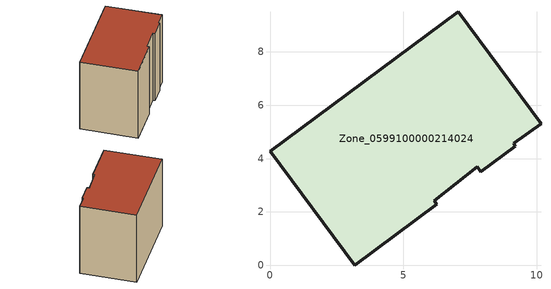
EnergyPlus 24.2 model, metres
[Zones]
Zone_0599100000214024
 floor ground (C_G): 7.91,3.5 7.76,3.69 6.16,2.42 6.26,2.28 3.18,0 0,4.28 7.05,9.51 10.16,5.31 9.13,4.57 9.2,4.46 z0
 wall outside (C_F): 7.91,3.5 9.2,4.46 9.13,4.57 10.16,5.31 7.05,9.51 0,4.28 3.18,0 6.26,2.28 6.16,2.42 7.76,3.69 7.91,3.5 z0:7.26
 roof outside (C_R): 7.76,3.69 7.91,3.5 9.2,4.46 9.13,4.57 10.16,5.31 7.05,9.51 0,4.28 3.18,0 6.26,2.28 6.16,2.42 z7.26
[BUILDING]
Pand.0599100000214024: North Axis=0; Terrain=City; Loads Convergence Tolerance Value=0.04; Temperature Convergence Tolerance Value=0.4; Solar Distribution=FullExterior; Maximum Number of Warmup Days=25; Minimum Number of Warmup Days=1
[Site:Location]
Rotterdam.The.Hague.AP_ZH_NLD Design_Conditions: Latitude=51.96; Longitude=4.45; Time Zone=1; Elevation=-4.5
[SITE:GROUNDTEMPERATURE:BUILDINGSURFACE]
18, 18, 18, 18, 18, 18, 18, 18, 18, 18, 18, 18
[MATERIAL] Thermal Absorptance=0.9; Solar Absorptance=0.7; Visible Absorptance=0.7
Name | Roughness | Thickness | Conductivity | Density | Specific Heat
G.TC.1946 | MediumSmooth | 0.15 | 1 | 540 | 1210
F.TC.1946 | Rough | 0.3 | 0.857143 | 1920 | 840
R.TC.1946 | MediumRough | 0.2 | 0.909091 | 1500 | 1000
[CONSTRUCTION]
C_G: G.TC.1946
C_F: F.TC.1946
C_R: R.TC.1946
[ZONE]
Zone_0599100000214024: Type=1; Multiplier=1; Ceiling Height=Autocalculate; Volume=Autocalculate; Floor Area=autocalculate; Part of Total Floor Area=Yes
[ZONEINFILTRATION:DESIGNFLOWRATE]
Infil_Zone_0599100000214024: Zone or ZoneList or Space or SpaceList=Zone_0599100000214024; Schedule=AlwaysOn; Design Flow Rate Calculation Method=Flow/Area; Flow Rate per Floor Area=0.003; Constant Term Coefficient=1; Temperature Term Coefficient=0; Velocity Term Coefficient=0; Velocity Squared Term Coefficient=0
[HVACTEMPLATE:ZONE:IDEALLOADSAIRSYSTEM]
Zone_0599100000214024: Maximum Heating Supply Air Temperature=50; Minimum Cooling Supply Air Temperature=13; Maximum Heating Supply Air Humidity Ratio=0.0156; Minimum Cooling Supply Air Humidity Ratio=0.0077; Heating Limit=NoLimit; Cooling Limit=NoLimit; Dehumidification Control Type=ConstantSensibleHeatRatio; Cooling Sensible Heat Ratio=0.7; Dehumidification Setpoint=60; Humidification Control Type=None; Humidification Setpoint=30; Outdoor Air Method=None; Outdoor Air Flow Rate per Person=0.00944; Outdoor Air Flow Rate per Zone Floor Area=0; Outdoor Air Flow Rate per Zone=0; Demand Controlled Ventilation Type=None; Outdoor Air Economizer Type=NoEconomizer; Heat Recovery Type=None; Sensible Heat Recovery Effectiveness=0.7; Latent Heat Recovery Effectiveness=0.65
[ZONECONTROL:THERMOSTAT]
ThermostatControl_Zone_0599100000214024: Zone or ZoneList=Zone_0599100000214024; Control Type Schedule=DualSetpointControlType; Control 1=Thermostat_Zone_0599100000214024; Temperature Difference Between Cutout And Setpoint=0
[THERMOSTATSETPOINT:DUALSETPOINT]
Thermostat_Zone_0599100000214024: Heating Setpoint Temperature Schedule=HeatingSetpoint_Zone_0599100000214024; Cooling Setpoint Temperature Schedule=CoolingSetpoint_Zone_0599100000214024
[SCHEDULE:COMPACT]
HeatingSetpoint_Zone_0599100000214024: Through: 12/31, For: AllDays, Until: 24:00, 21
CoolingSetpoint_Zone_0599100000214024: Through: 12/31, For: AllDays, Until: 24:00, 24
DualSetpointControlType: Through: 12/31, For: AllDays, Until: 24:00, 4
AlwaysOn: Through: 12/31, For: AllDays, Until: 24:00, 1
